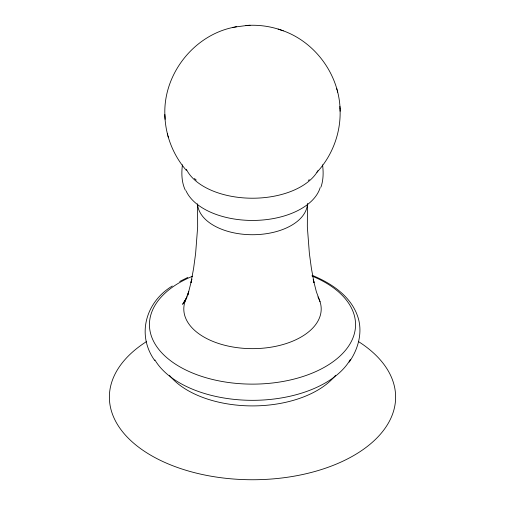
<?xml version="1.0" encoding="UTF-8"?>
<svg xmlns="http://www.w3.org/2000/svg" width="505" height="505" viewBox="0 0 505 505"><rect width="100%" height="100%" fill="white"/><g stroke="black" fill="none" stroke-linecap="round" stroke-linejoin="round"><path stroke-width="0.76" d="M307.431 203.73L307.337 226.878L309.382 253.472L311.408 268.458L314.009 282.585L313.239 279.404L316.364 291.764L320.037 301.725M182.45 164.794C181.333 173.322 181.585 182.355 185.341 190.252M320.978 187.052C323.446 179.931 323.516 172.205 322.55 164.8M185.07 301.397L188.737 291.454L187.828 295.097L191.856 279.113L190.991 282.579L193.592 268.452L195.618 253.466L197.663 226.966L197.569 203.818M186.724 297.54L182.646 304.313L185.152 300.273M349.151 362.129C358.499 348.904 363.177 331.23 357.401 315.612C350.211 295.57 330.901 282.989 312.039 275.263M316.963 172.262C332.656 155.294 341.228 131.95 340.023 108.846M308.309 180.443L309.268 179.66M172.281 286.026C145.812 301.946 136.243 334.828 154.782 360.589M179.711 281.474L187.822 277.428M234.276 27.169C193.346 34.996 162.225 75.346 164.977 116.907M235.021 27.017L247.627 25.389M232.584 27.523L236.706 26.67M248.428 25.351C259.292 24.827 270.263 26.348 280.553 29.877M245.935 25.477L250.101 25.263M280.976 30.029C315.164 41.183 339.909 75.327 340.13 111.252M278.154 29.069L283.28 30.811M194.381 178.486L196.256 180.096M186.364 170.393C172.988 155.01 165.192 134.892 164.87 114.502M337.252 90.654L337.649 92.162M336.627 88.331L336.987 89.688M167.351 133.591L167.748 135.1M168.014 136.066L168.373 137.423M339.909 106.429L340.004 108.701M164.996 117.053L165.091 119.325M317.929 170.646A68.699 39.661 0 0 1 251.256 198.213A68.699 39.661 0 0 1 186.351 169.27M358.563 341.626A143.13 82.637 0 0 1 351.991 456.52A143.13 82.637 0 0 1 152.889 456.451A143.13 82.637 0 0 1 146.551 341.557M335.591 375.278A91.601 52.886 0 0 1 252.487 405.906A91.601 52.886 0 0 1 169.402 375.265M350.464 359.289A103.052 59.495 0 0 1 253.1 400.326A103.052 59.495 0 0 1 154.915 359.945M312.122 276.102A103.052 59.495 0 0 1 329.43 364.219A103.052 59.495 0 0 1 175.828 364.383A103.052 59.495 0 0 1 192.569 276.229M317.942 296.921A68.699 39.661 0 0 1 252.285 348.652A68.699 39.661 0 0 1 187.191 296.688M307.438 203.944A54.963 31.727 0 0 1 252.822 234.724A54.963 31.727 0 0 1 197.588 204.317M320.176 187.589A68.699 39.661 0 0 1 255.353 220.407A68.699 39.661 0 0 1 186.036 190.808"/></g></svg>
